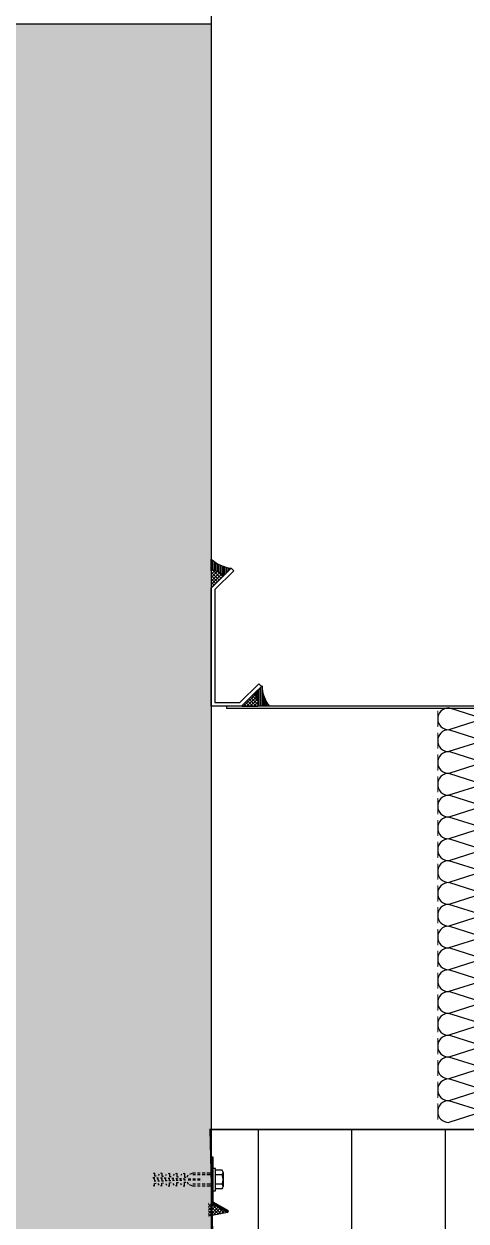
# Model space of a CAD drawing. Header units: inches. Extents: x 21 to 32698, y 13 to 3712.
# Drawn here: x 4631.8 to 4655.4, y 1288.2 to 1352.1 of the extents above; entities that cross this region are included whole.
import ezdxf

# ---------------------------------------------------------------- set-up
doc = ezdxf.new("R2010")
doc.units = ezdxf.units.IN
doc.header["$MEASUREMENT"] = 0
doc.linetypes.add('DOT', pattern=[6.35, 0, -6.35])
doc.linetypes.add('HIDDEN', pattern=[9.525, 6.35, -3.175])
for name, color, linetype, lineweight in [('Z_MİM_-KM-BEAM-RAY', 8, 'DOT', 25), ('Z_MİM_-KM-IZO-THERMAL', 8, 'Continuous', 25), ('Z_MİM_-KM-IZO-THERMAL-ROCKWOOL', 8, 'BATTING', 25), ('Z_MİM_-KM-PATTERN-STRC', 8, 'Continuous', 25), ('Z_MİM_-KM-STRC-CONCRETE', 8, 'Continuous', 25), ('Z_MİM_-KM-WALL-PL', 8, 'Continuous', 25), ('Z_MİM_-KM-WALL-PLASTER', 8, 'Continuous', 25), ('Z_MİM_00', 8, 'Continuous', 25), ('Z_MİM_Aksesuar', 8, 'Continuous', 25), ('Z_MİM_AUDIT_D_040619093244-1', 8, 'Continuous', 25), ('Z_MİM_MYM Taşyünü', 8, 'Continuous', 25), ('Z_MİM_MYM_butil mastik', 8, 'Continuous', 25), ('Z_MİM_MYM_galvaniz levha', 8, 'Continuous', 25), ('Z_MİM_MYM_MEMBRAN_', 8, 'HIDDEN', 25), ('Z_MİM_MYM_taşyünü', 8, 'Continuous', 25), ('Z_MİM_PROFIL', 8, 'Continuous', 25)]:
    doc.layers.add(name, color=color, linetype=linetype, lineweight=lineweight)
doc.linetypes.add('BATTING', pattern='A,0.00254,-2.54,[134,ltypeshp.shx,S=2.54,R=0,X=-2.54,Y=0],-5.08,[134,ltypeshp.shx,S=2.54,R=180,X=2.54,Y=0],-2.54', length=10.16254)

# ---------------------------------------------------------------- blocks, each defined once
blk = doc.blocks.new('-KM_Kolon_ZK')
at = {"layer": 'Z_MİM_-KM-PATTERN-STRC'}
blk.add_hatch(color=256, dxfattribs=at).paths.add_polyline_path([(1285, 370), (1310, 370), (1310, 0), (1285, 0)], flags=0)
at = {"layer": 'Z_MİM_-KM-STRC-CONCRETE'}
blk.add_lwpolyline([(1285, 370), (1310, 370), (1310, 0), (1285, 0)], close=True, dxfattribs=at)
blk = doc.blocks.new('*U89')
at = {"layer": 'Z_MİM_MYM_taşyünü'}
for p, q in [((-140.75, 5.82), (-146.57, 24.18)), ((-140.75, 5.82), (-134.92, 24.18)), ((-129.1, 5.82), (-134.92, 24.18)), ((-129.1, 5.82), (-123.28, 24.18)), ((-117.45, 5.82), (-123.28, 24.18)), ((-117.45, 5.82), (-111.63, 24.18)), ((-105.81, 5.82), (-111.63, 24.18)), ((-105.81, 5.82), (-99.98, 24.18)), ((-94.16, 5.82), (-99.98, 24.18)), ((-94.16, 5.82), (-88.34, 24.18)), ((-82.51, 5.82), (-88.34, 24.18)), ((-82.51, 5.82), (-76.69, 24.18)), ((-70.87, 5.82), (-76.69, 24.18)), ((-70.87, 5.82), (-65.04, 24.18)), ((-59.22, 5.82), (-65.04, 24.18)), ((-59.22, 5.82), (-53.4, 24.18)), ((-47.57, 5.82), (-53.4, 24.18)), ((-47.57, 5.82), (-41.75, 24.18)), ((-35.93, 5.82), (-41.75, 24.18)), ((-35.93, 5.82), (-30.1, 24.18)), ((-24.28, 5.82), (-30.1, 24.18)), ((-24.28, 5.82), (-18.46, 24.18)), ((-12.63, 5.82), (-18.46, 24.18)), ((-12.63, 5.82), (-6.81, 24.18)), ((-0.98, 5.82), (-6.81, 24.18)), ((-0.98, 5.82), (4.84, 24.18)), ((10.66, 5.82), (4.84, 24.18)), ((10.66, 5.82), (16.49, 24.18)), ((22.31, 5.82), (16.49, 24.18)), ((22.31, 5.82), (28.13, 24.18)), ((33.96, 5.82), (28.13, 24.18)), ((33.96, 5.82), (39.78, 24.18)), ((45.6, 5.82), (39.78, 24.18)), ((45.6, 5.82), (51.43, 24.18)), ((57.25, 5.82), (51.43, 24.18)), ((57.25, 5.82), (63.07, 24.18)), ((68.9, 5.82), (63.07, 24.18)), ((68.9, 5.82), (74.72, 24.18)), ((-146.57, 0), (-134.92, 0)), ((-134.92, 0), (-123.28, 0)), ((-123.28, 0), (-111.63, 0)), ((-111.63, 0), (-99.98, 0)), ((-99.98, 0), (-88.34, 0)), ((-88.34, 0), (-76.69, 0)), ((-76.69, 0), (-65.04, 0)), ((-65.04, 0), (-53.4, 0)), ((-53.4, 0), (-41.75, 0)), ((-41.75, 0), (-30.1, 0)), ((-30.1, 0), (-18.46, 0)), ((-18.46, 0), (-6.81, 0)), ((-6.81, 0), (4.84, 0)), ((4.84, 0), (16.49, 0)), ((16.49, 0), (28.13, 0)), ((28.13, 0), (39.78, 0)), ((39.78, 0), (51.43, 0)), ((51.43, 0), (63.07, 0)), ((63.07, 0), (74.72, 0))]:
    blk.add_line(p, q, dxfattribs=at)
at = {"layer": 'Z_MİM_MYM_taşyünü', "const_width": 0.5}
for points in [[(-145.07, 30), (-136.42, 30)], [(-133.42, 30), (-124.78, 30)], [(-121.78, 30), (-113.13, 30)], [(-110.13, 30), (-101.48, 30)], [(-98.48, 30), (-89.84, 30)], [(-86.84, 30), (-78.19, 30)], [(-75.19, 30), (-66.54, 30)], [(-63.54, 30), (-54.9, 30)], [(-51.9, 30), (-43.25, 30)], [(-40.25, 30), (-31.6, 30)], [(-28.6, 30), (-19.96, 30)], [(-16.96, 30), (-8.31, 30)], [(-5.31, 30), (3.34, 30)], [(6.34, 30), (14.99, 30)], [(17.99, 30), (26.63, 30)], [(29.63, 30), (38.28, 30)], [(41.28, 30), (49.93, 30)], [(52.93, 30), (61.57, 30)], [(64.57, 30), (73.22, 30)]]:
    blk.add_lwpolyline(points, dxfattribs=at)
at = {"layer": 'Z_MİM_MYM_taşyünü'}
for centre, start, end in [((-140.75, 24.18), 90, 180), ((-140.75, 24.18), 360, 90), ((-129.1, 24.18), 90, 180), ((-129.1, 24.18), 360, 90), ((-117.45, 24.18), 90, 180), ((-117.45, 24.18), 360, 90), ((-105.81, 24.18), 90, 180), ((-105.81, 24.18), 360, 90), ((-94.16, 24.18), 90, 180), ((-94.16, 24.18), 360, 90), ((-82.51, 24.18), 90, 180), ((-82.51, 24.18), 360, 90), ((-70.87, 24.18), 90, 180), ((-70.87, 24.18), 360, 90), ((-59.22, 24.18), 90, 180), ((-59.22, 24.18), 360, 90), ((-47.57, 24.18), 90, 180), ((-47.57, 24.18), 360, 90), ((-35.93, 24.18), 90, 180), ((-35.93, 24.18), 360, 90), ((-24.28, 24.18), 90, 180), ((-24.28, 24.18), 360, 90), ((-12.63, 24.18), 90, 180), ((-12.63, 24.18), 360, 90), ((-0.98, 24.18), 90, 180), ((-0.98, 24.18), 360, 90), ((10.66, 24.18), 90, 180), ((10.66, 24.18), 360, 90), ((22.31, 24.18), 90, 180), ((22.31, 24.18), 360, 90), ((33.96, 24.18), 90, 180), ((33.96, 24.18), 360, 90), ((45.6, 24.18), 90, 180), ((45.6, 24.18), 360, 90), ((57.25, 24.18), 90, 180), ((57.25, 24.18), 360, 90), ((68.9, 24.18), 90, 180), ((68.9, 24.18), 360, 90), ((-146.57, 5.82), 270, 0), ((-134.92, 5.82), 180, 270), ((-134.92, 5.82), 270, 0), ((-123.28, 5.82), 180, 270), ((-123.28, 5.82), 270, 0), ((-111.63, 5.82), 180, 270), ((-111.63, 5.82), 270, 0), ((-99.98, 5.82), 180, 270), ((-99.98, 5.82), 270, 0), ((-88.34, 5.82), 180, 270), ((-88.34, 5.82), 270, 0), ((-76.69, 5.82), 180, 270), ((-76.69, 5.82), 270, 0), ((-65.04, 5.82), 180, 270), ((-65.04, 5.82), 270, 0), ((-53.4, 5.82), 180, 270), ((-53.4, 5.82), 270, 0), ((-41.75, 5.82), 180, 270), ((-41.75, 5.82), 270, 0), ((-30.1, 5.82), 180, 270), ((-30.1, 5.82), 270, 0), ((-18.46, 5.82), 180, 270), ((-18.46, 5.82), 270, 0), ((-6.81, 5.82), 180, 270), ((-6.81, 5.82), 270, 0), ((4.84, 5.82), 180, 270), ((4.84, 5.82), 270, 0), ((16.49, 5.82), 180, 270), ((16.49, 5.82), 270, 0), ((28.13, 5.82), 180, 270), ((28.13, 5.82), 270, 0), ((39.78, 5.82), 180, 270), ((39.78, 5.82), 270, 0), ((51.43, 5.82), 180, 270), ((51.43, 5.82), 270, 0), ((63.07, 5.82), 180, 270), ((63.07, 5.82), 270, 0), ((74.72, 5.82), 180, 270)]:
    blk.add_arc(centre, 5.82, start, end, dxfattribs=at)
blk = doc.blocks.new('*U90')
at = {"layer": 'Z_MİM_MYM_butil mastik'}
h = blk.add_hatch(dxfattribs=at)
h.set_pattern_fill('DOTS', color=256, scale=0.4, angle=180, style=0)
h.set_pattern_definition([(180, (-119708.88504, -7601.3515), (-0.3175, -0.635), [0, -0.635])])
edge = h.paths.add_edge_path()
edge.add_arc((-11.21, 44.59), 17.47, 270.97686, 309.9193)
edge.add_line((0, 31.2), (0, 24.84))
edge.add_arc((-0.62, 24.63), 0.652, 19.04529, 91.47133)
edge.add_arc((-0.38, 15.53), 9.76, 91.47133, 126.61924)
edge.add_arc((-5.81, 22.83), 0.652, 126.61924, 199.04529)
edge.add_line((-6.43, 22.62), (-10.91, 27.13))
h = blk.add_hatch(dxfattribs=at)
h.set_pattern_fill('ANSI37', color=256, scale=0.4, angle=180, style=0)
h.set_pattern_definition([(225, (-119708.885, -7601.3515), (0.898025612, -0.898025612), []), (315, (-119708.885, -7601.3515), (0.898025612, 0.898025612), [])])
edge = h.paths.add_edge_path()
edge.add_arc((-0.19, 17.09), 0.61, 256.32801, 286.12284)
edge.add_arc((-0.03, 16.53), 0.0316, 286.12284, 360.00107)
edge.add_line((0, 16.53), (0, 24.84))
edge.add_arc((-0.62, 24.63), 0.652, 19.04529, 91.47133)
edge.add_arc((-0.38, 15.53), 9.76, 91.47133, 126.61924)
edge.add_arc((-5.81, 22.83), 0.652, 126.61924, 199.04529)
edge.add_line((-6.43, 22.62), (-0.35, 16.5))
edge.add_arc((-0.33, 16.53), 0.0316, 224.83125, 256.32801)
h = blk.add_hatch(dxfattribs=at)
h.set_pattern_fill('DOTS', color=256, scale=0.4, angle=180, style=0)
h.set_pattern_definition([(180, (-119649.0471, -7567.4591), (-0.3175, -0.635), [0, -0.635])])
edge = h.paths.add_edge_path()
edge.add_arc((-91.17, 12.16), 17.47, 316.14561, 355.08805)
edge.add_line((-73.76, 10.67), (-69.25, 6.19))
edge.add_arc((-69.54, 5.6), 0.652, 64.21404, 136.64008)
edge.add_arc((-62.92, -0.65), 9.76, 136.64008, 171.78799)
edge.add_arc((-71.93, 0.65), 0.652, 171.78799, 244.21404)
edge.add_line((-72.21, 0.06), (-78.57, 0.06))
h = blk.add_hatch(dxfattribs=at)
h.set_pattern_fill('ANSI37', color=256, scale=0.4, angle=180, style=0)
h.set_pattern_definition([(225, (-119649.0471, -7567.4591), (0.898025612, -0.898025612), []), (315, (-119649.0471, -7567.4591), (0.898025612, 0.898025612), [])])
edge = h.paths.add_edge_path()
edge.add_arc((-63.89, 0.59), 0.61, 301.49676, 331.29159)
edge.add_arc((-63.39, 0.31), 0.0316, 331.29159, 405.16982)
edge.add_line((-63.36, 0.33), (-69.25, 6.19))
edge.add_arc((-69.54, 5.6), 0.652, 64.21404, 136.64008)
edge.add_arc((-62.92, -0.65), 9.76, 136.64008, 171.78799)
edge.add_arc((-71.93, 0.65), 0.652, 171.78799, 244.21404)
edge.add_line((-72.21, 0.06), (-63.59, 0.06))
edge.add_arc((-63.59, 0.09), 0.0316, 270, 301.49676)
at = {"layer": 'Z_MİM_MYM_butil mastik', "linetype": 'ByBlock'}
for points in [[(-10.91, 27.13, 0.171573), (0, 31.2), (0, 24.84, 0.326976), (-0.63, 25.28, 0.154575), (-6.2, 23.36, 0.326976), (-6.43, 22.62)], [(-0.34, 16.5, 0.130742), (-0.02, 16.5, 0.334005), (0, 16.53), (0, 24.84, 0.326976), (-0.63, 25.28, 0.154575), (-6.2, 23.36, 0.326976), (-6.43, 22.62), (-0.35, 16.5, 0.138302)], [(-78.57, 0.06, 0.171573), (-73.76, 10.67), (-69.25, 6.19, 0.326976), (-70.01, 6.05, 0.154575), (-72.57, 0.74, 0.326976), (-72.21, 0.06)], [(-63.57, 0.07, 0.130742), (-63.36, 0.29, 0.334005), (-63.36, 0.33), (-69.25, 6.19, 0.326976), (-70.01, 6.05, 0.154575), (-72.57, 0.74, 0.326976), (-72.21, 0.06), (-63.59, 0.06, 0.138302)]]:
    blk.add_lwpolyline(points, format="xyb", close=True, dxfattribs=at)
at = {"layer": 'Z_MİM_MYM_galvaniz levha'}
blk.add_lwpolyline([(-12.02, 25.37, -0.414214), (-12.02, 25.37), (-10.61, 26.78, -0.414214), (-10.61, 26.78), (0, 16.11), (0, 0), (-63.16, 0, 0.667116), (-63.16, 0), (-73.76, 10.67, -0.414214), (-73.76, 10.67), (-72.34, 12.08), (-62.32, 2), (-2, 2), (-2, 15.28), (-12.02, 25.37)], format="xyb", dxfattribs=at)
blk = doc.blocks.new('köşe')
at = {"layer": 'Z_MİM_Aksesuar'}
h = blk.add_hatch(dxfattribs=at)
h.set_pattern_fill('ANSI37', color=256, scale=10, angle=180, style=0)
h.set_pattern_definition([(135, (3191.3564, 3.0315), (0.88388348, 0.88388348), []), (45, (3191.3564, 3.0315), (0.88388348, -0.88388348), [])])
h.paths.add_polyline_path([(-165.89, -270.47), (-174.55, -265.47), (-176.07, -265.47), (-176.07, -272.39)])
at = {"layer": 'Z_MİM_PROFIL'}
h = blk.add_hatch(dxfattribs=at)
h.set_pattern_fill('ANSI37', color=256, scale=2, style=0)
h.set_pattern_definition([(315, (26687.75893, 96826.20066), (-0.1767766953, -0.1767766953), []), (225, (26687.75893, 96826.20066), (-0.1767766953, 0.1767766953), [])])
h.paths.add_polyline_path([(-174.55, -265.47), (-165.89, -270.47), (-165.39, -269.6), (-173.55, -264.89), (-173.55, -240.98), (-174.55, -240.98)])
at = {"layer": 'Z_MİM_Aksesuar'}
blk.add_line((-165.89, -270.47), (-176.07, -272.39), dxfattribs=at)
at = {"layer": 'Z_MİM_AUDIT_D_040619093244-1'}
for p, q in [((-168.74, -247.92), (-172.24, -247.92)), ((-168.24, -249.17), (-168.24, -256.67)), ((-168.74, -250.42), (-172.24, -250.42)), ((-168.74, -255.42), (-172.24, -255.42)), ((-168.74, -257.92), (-172.24, -257.92))]:
    blk.add_line(p, q, dxfattribs=at)
blk.add_lwpolyline([(-174.55, -265.47), (-165.89, -270.47), (-165.39, -269.6), (-173.55, -264.89), (-173.55, -240.98), (-174.55, -240.98)], close=True, dxfattribs=at)
for points in [[(-173.24, -258.92), (-172.24, -258.92), (-172.24, -246.92), (-173.24, -246.92)], [(-204.67, -252), (-205.68, -251.96)], [(-204.86, -249.42), (-205.61, -249.67)], [(-204.56, -253.83), (-205.18, -251.98)], [(-204.06, -253.81), (-205.05, -253.85)], [(-204.86, -249.42), (-204.86, -250.93)], [(-204.86, -250.93), (-203.92, -250.97)], [(-204.86, -254.91), (-203.92, -254.87)], [(-204.86, -256.42), (-204.86, -254.91)], [(-202.64, -252.07), (-203.66, -252.04)], [(-202.58, -253.76), (-203.15, -252.06)], [(-202.09, -253.74), (-203.08, -253.78)], [(-202.36, -249.92), (-202.86, -250.79)], [(-202.36, -255.92), (-202.86, -255.04)], [(-200.62, -252.15), (-201.63, -252.11)], [(-200.86, -249.42), (-201.61, -249.67)], [(-200.61, -253.69), (-201.13, -252.13)], [(-200.11, -253.67), (-201.1, -253.7)], [(-200.86, -249.42), (-200.86, -251.1)], [(-200.86, -251.1), (-199.97, -251.13)], [(-200.86, -254.74), (-199.97, -254.7)], [(-200.86, -256.42), (-200.86, -254.74)], [(-198.59, -252.22), (-199.61, -252.19)], [(-198.14, -253.59), (-199.13, -253.63)], [(-198.63, -253.61), (-199.1, -252.21)], [(-198.86, -250.79), (-198.36, -249.92)], [(-198.86, -255.04), (-198.36, -255.92)], [(-197.61, -249.67), (-196.86, -249.42), (-196.86, -251.27), (-196.02, -251.3)], [(-197.61, -256.17), (-196.86, -256.42), (-196.86, -254.57), (-196.02, -254.53)], [(-196.57, -252.3), (-197.58, -252.26)], [(-196.16, -253.52), (-197.15, -253.56)], [(-196.66, -253.54), (-197.08, -252.28)], [(-194.54, -252.37), (-195.56, -252.34)], [(-194.19, -253.45), (-195.17, -253.48)], [(-194.68, -253.47), (-195.05, -252.36)], [(-194.36, -249.92), (-194.86, -250.79)], [(-194.36, -255.92), (-194.86, -255.04)], [(-193.61, -249.67), (-192.86, -249.42), (-192.86, -251.43), (-192.07, -251.47)], [(-192.52, -252.45), (-193.53, -252.41)], [(-192.2, -253.37), (-193.19, -253.41)], [(-192.7, -253.39), (-193.03, -252.43)], [(-192.86, -254.4), (-192.07, -254.37)], [(-192.86, -256.42), (-192.86, -254.4)], [(-190.49, -252.52), (-191.51, -252.49)], [(-190.24, -253.3), (-191.22, -253.34)], [(-190.73, -253.32), (-191, -252.51)], [(-190.36, -249.92), (-190.86, -250.79)], [(-190.36, -255.92), (-190.86, -255.04)], [(-189.61, -249.67), (-188.86, -249.42), (-188.86, -251.6), (-188.11, -251.64)], [(-189.61, -256.17), (-188.86, -256.42), (-188.86, -254.23), (-188.11, -254.2)], [(-188.47, -252.6), (-189.48, -252.56)], [(-188.26, -253.23), (-189.25, -253.27)], [(-188.75, -253.25), (-188.98, -252.58)], [(-187.36, -251.67), (-186.86, -250.42)], [(-187.36, -254.17), (-186.86, -255.42)], [(-185.36, -252.67), (-186.86, -252.67)], [(-185.36, -253.17), (-186.86, -253.17)], [(-184.36, -249.42), (-186.13, -250.12)], [(-182.86, -249.42), (-184.36, -249.42)], [(-182.86, -250.42), (-184.36, -250.42)], [(-182.86, -252.67), (-184.36, -252.67)], [(-182.86, -253.17), (-184.36, -253.17)], [(-182.86, -255.42), (-184.36, -255.42)], [(-180.36, -249.42), (-181.86, -249.42)], [(-180.36, -250.42), (-181.86, -250.42)], [(-180.36, -252.67), (-181.86, -252.67)], [(-180.36, -253.17), (-181.86, -253.17)], [(-180.36, -255.42), (-181.86, -255.42)], [(-177.86, -249.42), (-179.36, -249.42)], [(-177.86, -250.42), (-179.36, -250.42)], [(-177.86, -255.42), (-179.36, -255.42)], [(-175.36, -249.42), (-176.86, -249.42)], [(-175.36, -250.42), (-176.86, -250.42)], [(-175.36, -255.42), (-176.86, -255.42)], [(-174.99, -249.42), (-176.49, -249.42)], [(-174.99, -250.42), (-176.49, -250.42)], [(-174.99, -255.42), (-176.49, -255.42)], [(-174.7, -249.42), (-176.2, -249.42)], [(-174.7, -250.42), (-176.2, -250.42)], [(-174.7, -255.42), (-176.2, -255.42)], [(-204.86, -256.42), (-205.61, -256.17)], [(-200.86, -256.42), (-201.61, -256.17)], [(-192.86, -256.42), (-193.61, -256.17)], [(-184.36, -256.42), (-186.13, -255.71)], [(-182.86, -256.42), (-184.36, -256.42)], [(-180.36, -256.42), (-181.86, -256.42)], [(-177.86, -256.42), (-179.36, -256.42)], [(-175.36, -256.42), (-176.86, -256.42)], [(-174.99, -256.42), (-176.49, -256.42)], [(-174.7, -256.42), (-176.2, -256.42)]]:
    blk.add_lwpolyline(points, dxfattribs=at)
for centre, radius, start, end in [((-170.05, -249.17), 1.81, 316.39718, 43.60282), ((-174.74, -252.92), 6.5, 337.38014, 22.61986), ((-170.05, -256.67), 1.81, 316.39718, 43.60282)]:
    blk.add_arc(centre, radius, start, end, dxfattribs=at)
at = {"layer": 'Z_MİM_MYM_galvaniz levha'}
blk.add_lwpolyline([(-166.38, -0.2), (-166.38, -1.2), (-22, -1.2), (-22, -19.79), (-32.32, -30.16), (-31.61, -30.87, 0.414214), (-31.61, -30.87), (-21, -20.2), (-21, -0.2)], format="xyb", close=True, dxfattribs=at)
at = {"layer": 'Z_MİM_MYM_MEMBRAN_', "ltscale": 20, "const_width": 0.8}
blk.add_lwpolyline([(-5.83, -226.2), (-22.83, -226.2), (-53.56, -226.2), (-175.15, -226.2), (-173.82, -281.17)], dxfattribs=at)
at = {"rotation": 270}
blk.add_blockref('*U90', (-174.55, -0.2), dxfattribs=at)
at = {"layer": 'Z_MİM_MYM Taşyünü', "rotation": 90}
blk.add_blockref('*U89', (-23.56, -75.85), dxfattribs=at)
blk = doc.blocks.new('-KM- AL-2 EĞİMLİ CEPHE')
at = {"xscale": 0.1, "yscale": 0.1, "zscale": 0.1}
blk.add_blockref('köşe', (-710.105, -36.619), dxfattribs=at)
blk = doc.blocks.new('-KM_Kiriş İzi_ZK')
at = {"layer": 'Z_MİM_-KM-BEAM-RAY'}
blk.add_line((1310, 530), (1310, 370), dxfattribs=at)

msp = doc.modelspace()

# ---------------------------------------------------------------- linework, layer by layer
at = {"layer": 'Z_MİM_-KM-IZO-THERMAL'}
msp.add_lwpolyline([(4654.257, 1293.058), (4654.257, 969.583), (3319.258, 969.583), (3319.258, 1624.583), (3029.258, 1624.583), (3029.258, 2594.584), (6844.258, 2594.584), (6844.258, 969.583), (5329.257, 969.583), (5329.257, 1293.058)], dxfattribs=at)
at = {"layer": 'Z_MİM_-KM-IZO-THERMAL-ROCKWOOL', "ltscale": 0.45}
msp.add_lwpolyline([(4649.257, 1293.058), (4649.257, 974.583), (3324.258, 974.583), (3324.258, 1629.583), (3034.258, 1629.583), (3034.258, 2589.584), (6839.258, 2589.584), (6839.258, 974.583), (5334.257, 974.583), (5334.257, 1293.058)], dxfattribs=at)
at = {"layer": 'Z_MİM_-KM-WALL-PL'}
msp.add_line((4641.757, 1512.083), (4641.757, 1352.083), dxfattribs=at)
at = {"layer": 'Z_MİM_-KM-WALL-PLASTER'}
msp.add_lwpolyline([(4644.257, 1293.058), (4644.257, 979.583), (3329.258, 979.583), (3329.258, 1634.583), (3039.258, 1634.583), (3039.258, 2584.584), (6834.258, 2584.584), (6834.258, 979.583), (5339.257, 979.583), (5339.257, 1293.058)], dxfattribs=at)

# ---------------------------------------------------------------- block references
at = {"layer": 'Z_MİM_-KM-BEAM-RAY'}
msp.add_blockref('-KM_Kiriş İzi_ZK', (3331.714, 982.083), dxfattribs=at)
at = {"layer": 'Z_MİM_-KM-STRC-CONCRETE'}
msp.add_blockref('-KM_Kolon_ZK', (3331.758, 982.083), dxfattribs=at)
at = {"layer": 'Z_MİM_00'}
msp.add_blockref('-KM- AL-2 EĞİMLİ CEPHE', (5369.318, 1352.296), dxfattribs=at)

doc.saveas('drawing.dxf')
